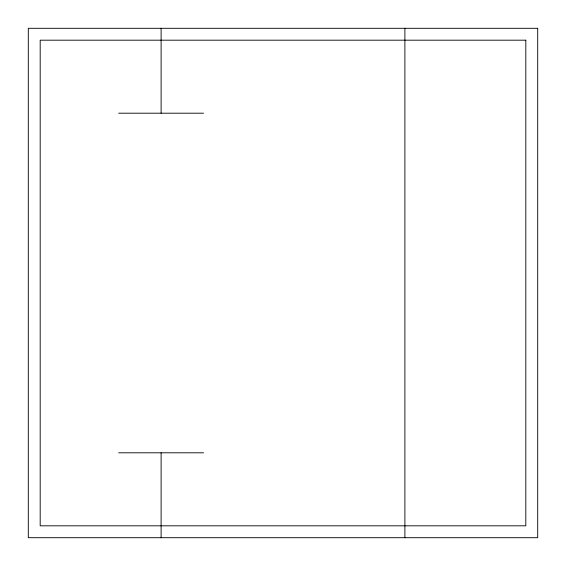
<?xml version="1.0" encoding="UTF-8"?>
<svg xmlns="http://www.w3.org/2000/svg" width="566" height="566" viewBox="0 0 566 566"><rect width="100%" height="100%" fill="white"/><g stroke="black" fill="none" stroke-linecap="round" stroke-linejoin="round"><path stroke-width="0.85" d="M118.662 113.2L203.562 113.2M118.662 452.8L203.562 452.8M404.888 28.3L404.888 537.7M161.112 28.3L161.112 113.2M161.112 452.8L161.112 537.7M537.7 28.3L28.3 28.3L28.3 537.7L537.7 537.7L537.7 28.3M525.814 40.186L40.186 40.186L40.186 525.814L525.814 525.814L525.814 40.186"/></g></svg>
